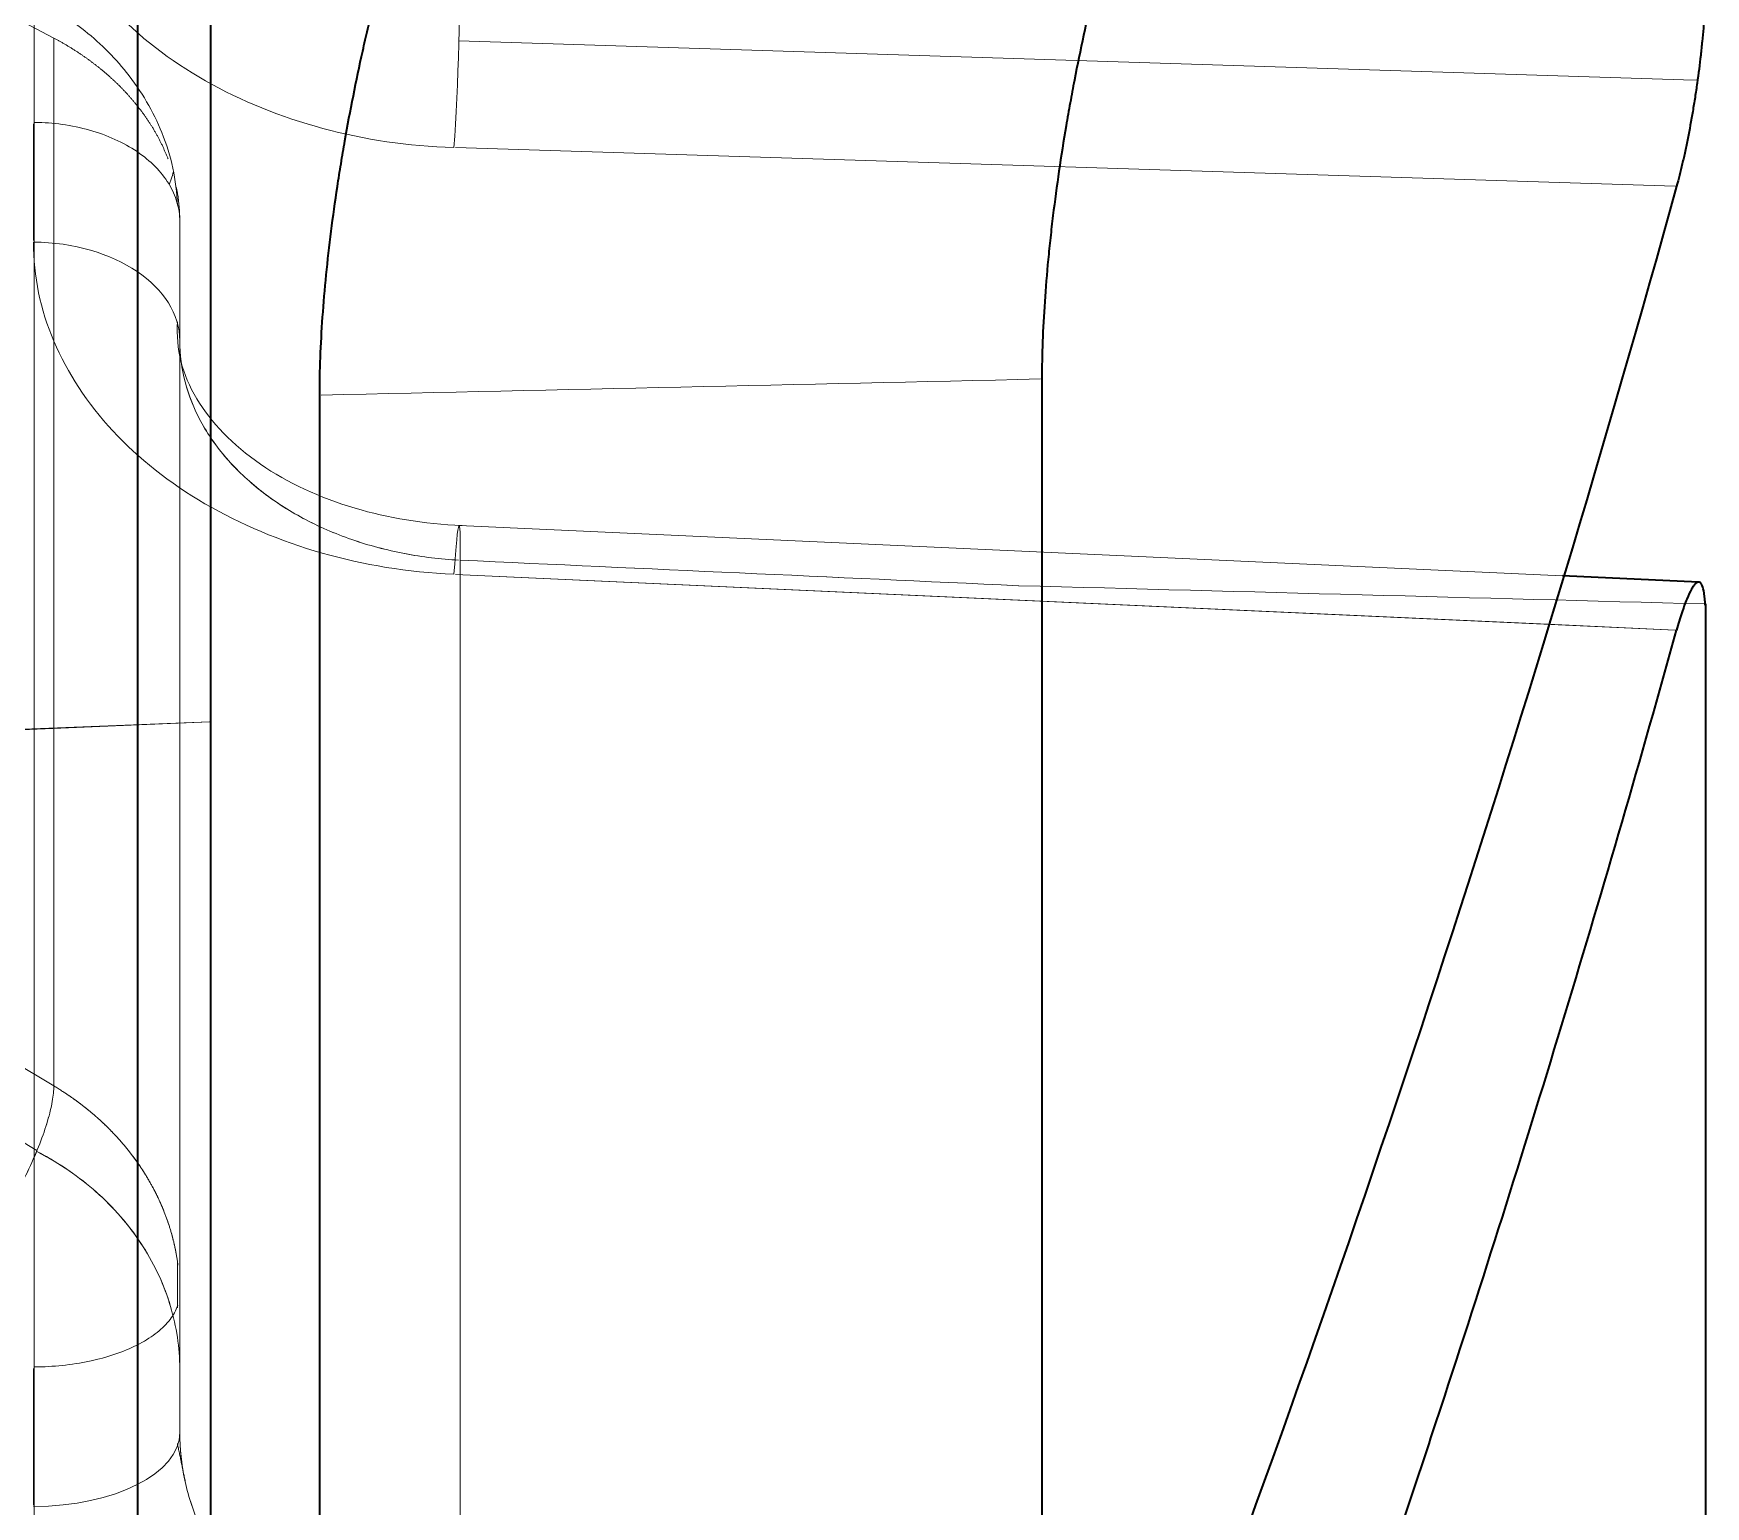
# Model space of a CAD drawing. Header units: millimetres. Extents: x 261 to 3841, y 268 to 4746.
# Drawn here: x 735.35 to 741.03, y 437.63 to 442.64 of the extents above; entities that cross this region are included whole.
import ezdxf
from ezdxf.lldxf.tags import DXFTag

# ---------------------------------------------------------------- set-up
doc = ezdxf.new("R2010")
doc.units = ezdxf.units.MM
doc.layers.add('110', color=7, linetype='Continuous', true_color=0xffffff)
doc.layers.add('20', color=7, linetype='Continuous', true_color=0xffffff)
tags = doc.linetypes.add('DASHED', pattern=[25.72, 12.86, -12.86]).pattern_tags.tags
tags[6:7] = [DXFTag(74, 4), DXFTag(75, 0), DXFTag(340, '0'), DXFTag(46, 0.0), DXFTag(50, 0.0), DXFTag(44, 0.0), DXFTag(45, 0.0)]
tags[4:5] = [DXFTag(74, 4), DXFTag(75, 0), DXFTag(340, '0'), DXFTag(46, 0.0), DXFTag(50, 0.0), DXFTag(44, 0.0), DXFTag(45, 0.0)]

msp = doc.modelspace()

# ---------------------------------------------------------------- linework, layer by layer
at = {"layer": '110', "color": 7, "linetype": 'Continuous', "lineweight": 35}
msp.add_line((735.7007, 593.1905), (735.7007, 299.1905), dxfattribs=at)
at = {"layer": '20', "color": 7, "linetype": 'Continuous', "lineweight": 35}
for p, q in [((735.9507, 422.4925), (735.9507, 505.4862)), ((738.774, 441.4629), (738.774, 436.8247)), ((736.3203, 436.7103), (736.3203, 441.408)), ((741.0045, 440.7724), (740.543, 440.7935)), ((741.0045, 440.7724), (740.543, 440.7935)), ((741.029, 440.6982), (741.029, 436.8421))]:
    msp.add_line(p, q, dxfattribs=at)
at = {"layer": '20', "color": 7, "linetype": 'DASHED', "lineweight": 13}
for p, q in [((735.3597, 438.8403), (716.8258, 449.9993)), ((716.8258, 449.9993), (735.3597, 438.8403)), ((735.3507, 449.2606), (735.3507, 437.6602)), ((735.417, 439.0602), (735.417, 442.6217)), ((735.417, 442.6217), (735.417, 439.0602)), ((736.7933, 442.612), (740.9543, 442.4799)), ((735.3477, 442.3301), (735.3477, 441.9331)), ((735.3477, 441.9331), (735.3477, 442.3301)), ((736.7812, 442.2492), (740.9256, 442.1179)), ((740.9256, 442.1178), (736.7813, 442.2492)), ((735.845, 441.5919), (735.845, 441.9989)), ((735.845, 441.9989), (735.845, 441.5919)), ((735.845, 441.5919), (735.845, 441.9989)), ((735.845, 437.8817), (735.845, 441.5919)), ((740.543, 440.7935), (736.794, 440.9648)), ((740.543, 440.7935), (736.794, 440.9648)), ((736.7974, 437.011), (736.7974, 440.847)), ((736.7974, 440.847), (736.7974, 437.011)), ((736.7812, 440.7988), (740.4932, 440.6292)), ((740.9256, 440.6094), (736.7813, 440.7989)), ((730.6371, 440.0823), (735.9456, 440.298)), ((735.9456, 440.2972), (730.6371, 440.074)), ((735.845, 438.3561), (735.845, 437.8817)), ((735.3477, 437.6355), (735.3477, 438.0998)), ((735.3477, 438.0998), (735.3477, 437.6355)), ((735.845, 437.8822), (735.845, 438.0969)), ((735.845, 438.0968), (735.845, 437.8822))]:
    msp.add_line(p, q, dxfattribs=at)
at = {"layer": '20', "color": 7, "linetype": 'Continuous', "lineweight": 13}
for p, q in [((740.9543, 442.4799), (741.0018, 442.4783)), ((740.4932, 440.6292), (740.9256, 440.6094))]:
    msp.add_line(p, q, dxfattribs=at)
at = {"layer": '20', "color": 7, "linetype": 'DASHED', "lineweight": 13}
for centre, major_axis, ratio, start_param, end_param in [((736.7711, 442.5856), (0.0159, 0.5022), 0.042571, 3.980274, 5.516605), ((736.7711, 442.5856), (0.0159, 0.5022), 0.042571, 3.980334, 5.516628), ((735.3425, 441.5919), (-0.5025, 0), 0.669131, 3.141591, 4.701889), ((735.3425, 441.5919), (-0.5025, 0), 0.669131, 3.141591, 4.701893), ((736.7711, 440.4629), (0.0229, 0.502), 0.027028, 5.584958, 7.121253), ((736.7711, 440.4629), (0.0229, 0.502), 0.027028, 5.584982, 7.121312), ((735.3425, 437.8817), (-0.5025, 0), 0.5, 1.581292, 3.141595), ((735.3425, 437.8817), (-0.5025, 0), 0.5, 1.581296, 3.141595)]:
    msp.add_ellipse(centre, major_axis=major_axis, ratio=ratio, start_param=start_param, end_param=end_param, dxfattribs=at)
for points, degree in [([(717.0002, 452.3527), (723.1391, 449.109), (729.2781, 445.8653), (735.417, 442.6216)], 3), ([(735.417, 442.6216), (729.2781, 445.8653), (723.1391, 449.109), (717.0002, 452.3527)], 3), ([(735.417, 439.0601), (729.278, 442.7565), (723.139, 446.4528), (716.9999, 450.1492)], 3), ([(716.9999, 450.1492), (723.139, 446.4529), (729.278, 442.7565), (735.417, 439.0601)], 3), ([(716.9999, 448.7912), (723.139, 445.0294), (729.278, 441.2676), (735.417, 437.5058)], 3), ([(735.417, 437.5058), (729.278, 441.2676), (723.139, 445.0294), (716.9999, 448.7912)], 3), ([(735.417, 435.0413), (729.278, 439.1163), (723.139, 443.1913), (716.9999, 447.2663)], 3), ([(716.9999, 447.2663), (723.139, 443.1913), (729.278, 439.1163), (735.417, 435.0413)], 3), ([(716.9999, 446.427), (723.139, 442.3116), (729.278, 438.1961), (735.417, 434.0807)], 3), ([(735.417, 434.0807), (729.278, 438.1961), (723.139, 442.3116), (716.9999, 446.427)], 3), ([(735.8217, 442.1609), (735.8223, 442.1632), (735.823, 442.1655), (735.8237, 442.1678)], 3), ([(738.7689, 441.4628), (737.9544, 441.4445), (737.1399, 441.4263), (736.3254, 441.4081)], 3), ([(736.7974, 440.847), (737.43, 440.8181), (738.0625, 440.7892), (738.6951, 440.7603)], 3), ([(736.7974, 440.847), (737.43, 440.8181), (738.0626, 440.7892), (738.6952, 440.7603)], 3), ([(738.6952, 440.7603), (739.4731, 440.7396), (740.2511, 440.7188), (741.029, 440.6982)], 3), ([(735.8369, 438.3065), (735.8376, 438.4631)], 1), ([(735.862, 437.7208), (735.8507, 437.7739), (735.845, 437.8279), (735.845, 437.8817)], 3), ([(735.8636, 437.7158), (735.8368, 437.8446)], 1), ([(735.8635, 437.7159), (735.8368, 437.8446)], 1)]:
    msp.add_open_spline(points, degree=degree, dxfattribs=at)
at = {"layer": '20', "color": 7, "linetype": 'Continuous', "lineweight": 35}
for points, knots in [([(739.2319, 443.6363), (739.2035, 443.5769), (739.1753, 443.5104), (739.1332, 443.4005), (739.1192, 443.3621), (739.0984, 443.3019), (739.0914, 443.2814), (739.0776, 443.2397), (739.0708, 443.2185), (739.037, 443.1114), (739.0109, 443.021), (738.9798, 442.9022), (738.9736, 442.8781), (738.9614, 442.8294), (738.9554, 442.8048), (738.9377, 442.7307), (738.9151, 442.631), (738.8944, 442.5295), (738.8796, 442.4528), (738.8748, 442.4271), (738.8654, 442.3754), (738.8608, 442.3494), (738.8389, 442.22), (738.8239, 442.1182), (738.8086, 441.9929), (738.8057, 441.9679), (738.8002, 441.9182), (738.7977, 441.8934), (738.7906, 441.8198), (738.7867, 441.7721), (738.7772, 441.6328), (738.774, 441.5451), (738.774, 441.4629)], [0, 0, 0, 0, 0.125, 0.125, 0.1875, 0.1875, 0.21875, 0.21875, 0.25, 0.25, 0.375, 0.375, 0.40625, 0.40625, 0.4375, 0.4375, 0.5, 0.5625, 0.5625, 0.59375, 0.59375, 0.625, 0.625, 0.75, 0.75, 0.78125, 0.78125, 0.8125, 0.8125, 0.875, 0.875, 1, 1, 1, 1]), ([(736.3203, 441.408), (736.3203, 441.4904), (736.3237, 441.5789), (736.337, 441.7676), (736.3467, 441.8649), (736.3657, 442.015), (736.3728, 442.0657), (736.3844, 442.1428), (736.3885, 442.1687), (736.397, 442.2204), (736.4014, 442.2462), (736.4239, 442.3748), (736.4442, 442.4766), (736.4722, 442.6024), (736.4779, 442.6276), (736.4896, 442.6776), (736.4956, 442.7027), (736.5139, 442.7769), (736.5264, 442.8252), (736.5647, 442.9669), (736.5915, 443.0571), (736.6264, 443.1644), (736.6335, 443.1856), (736.6477, 443.2273), (736.6548, 443.2477), (736.6762, 443.3076), (736.6905, 443.3458), (736.7337, 443.4553), (736.7628, 443.5216), (736.792, 443.581)], [0, 0, 0, 0, 0.125, 0.125, 0.25, 0.25, 0.3125, 0.3125, 0.34375, 0.34375, 0.375, 0.375, 0.5, 0.5, 0.53125, 0.53125, 0.5625, 0.5625, 0.625, 0.625, 0.75, 0.75, 0.78125, 0.78125, 0.8125, 0.8125, 0.875, 0.875, 1, 1, 1, 1]), ([(741.029, 442.8125), (741.029, 442.8013), (741.0288, 442.7896), (741.0282, 442.765), (741.0277, 442.7522), (741.0258, 442.7122), (741.024, 442.6841), (741.0203, 442.6402), (741.019, 442.6252), (741.0159, 442.5946), (741.0143, 442.5789), (741.0089, 442.5318), (741.0049, 442.5001), (740.9981, 442.4522), (740.9957, 442.4361), (740.9907, 442.4039), (740.9881, 442.388), (740.9801, 442.3409), (740.9745, 442.3102), (740.9655, 442.2652), (740.9625, 442.2503), (740.9563, 442.2215), (740.9531, 442.2076), (740.9436, 442.1669), (740.9372, 442.1414), (740.9306, 442.1177)], [0, 0, 0, 0, 0.0625, 0.0625, 0.125, 0.125, 0.25, 0.25, 0.3125, 0.3125, 0.375, 0.375, 0.5, 0.5, 0.5625, 0.5625, 0.625, 0.625, 0.75, 0.75, 0.8125, 0.8125, 0.875, 0.875, 1, 1, 1, 1]), ([(741.028, 440.6941), (741.0276, 440.702), (741.0271, 440.7095), (741.0258, 440.723), (741.025, 440.7291), (741.0223, 440.7458), (741.02, 440.7545), (741.0158, 440.7639), (741.0142, 440.7664), (741.011, 440.7702), (741.0093, 440.7714), (741.0038, 440.7731), (740.9998, 440.7717), (740.9931, 440.7658), (740.9908, 440.7632), (740.9861, 440.7568), (740.9836, 440.7529), (740.9761, 440.7397), (740.9709, 440.7286), (740.9626, 440.7082), (740.9597, 440.7009), (740.954, 440.6851), (740.9512, 440.6768), (740.9425, 440.6503), (740.9366, 440.6307), (740.9306, 440.6092)], [0, 0, 0, 0, 0.0625, 0.0625, 0.125, 0.125, 0.25, 0.25, 0.3125, 0.3125, 0.375, 0.375, 0.5, 0.5, 0.5625, 0.5625, 0.625, 0.625, 0.75, 0.75, 0.8125, 0.8125, 0.875, 0.875, 1, 1, 1, 1]), ([(739.2319, 435.4242), (739.3935, 435.8514), (739.5895, 436.3874), (739.7778, 436.9261), (739.8525, 437.1417), (739.8896, 437.2497), (739.9997, 437.5735), (740.0719, 437.7896), (740.4261, 438.8709), (740.6887, 439.7387), (740.9306, 440.6092)], [0, 0, 0, 0, 0.25, 0.3125, 0.3125, 0.375, 0.375, 0.5, 0.5, 1, 1, 1, 1])]:
    msp.add_open_spline(points, degree=3, knots=knots, dxfattribs=at)
at = {"layer": '20', "color": 7, "linetype": 'DASHED', "lineweight": 13}
for points, knots in [([(735.3477, 443.3584), (735.3478, 443.2418), (735.394, 443.0206), (735.5982, 442.7101), (735.9173, 442.4626), (736.3255, 442.298), (736.6202, 442.2543), (736.7763, 442.2494)], [0, 0, 0, 0, 0.199969, 0.399976, 0.599984, 0.799992, 1, 1, 1, 1]), ([(735.8372, 442.0534), (735.8335, 442.1393), (735.8002, 442.2951), (735.68, 442.5005), (735.5266, 442.6515), (735.4142, 442.7238), (735.3591, 442.7528)], [0, 0, 0, 0, 0.300819, 0.573204, 0.807288, 1, 1, 1, 1]), ([(736.3568, 435.7168), (735.7229, 435.7607), (735.0898, 435.8096), (733.8247, 435.9212), (733.1927, 435.9839), (731.9331, 436.1273), (731.3056, 436.2081), (730.3691, 436.3458), (730.0577, 436.3944), (729.4367, 436.4972), (729.1271, 436.5515), (728.5095, 436.6652), (728.2015, 436.7246), (727.587, 436.848), (727.2804, 436.9119), (726.6681, 437.0429), (726.3624, 437.1099), (725.7513, 437.2455), (725.4459, 437.3141), (724.8348, 437.4516), (724.5292, 437.5205), (723.9174, 437.6573), (723.611, 437.7252), (722.9983, 437.8599), (722.692, 437.9267), (722.0804, 438.0616), (721.7752, 438.1296), (721.1662, 438.2688), (720.8624, 438.3397), (720.2559, 438.4847), (719.9534, 438.5586), (719.0477, 438.7848), (718.4467, 438.9414), (717.2504, 439.2662), (716.6551, 439.4344), (715.4706, 439.7819), (714.8814, 439.9613), (713.7091, 440.3308), (713.1261, 440.5209), (711.9672, 440.9123), (711.3914, 441.1138), (709.6772, 441.7349), (708.5504, 442.172), (707.4413, 442.6323)], [0, 0, 0, 0, 0.062351, 0.062351, 0.124873, 0.124873, 0.187395, 0.187395, 0.218657, 0.218657, 0.249918, 0.249918, 0.281179, 0.281179, 0.31244, 0.31244, 0.343702, 0.343702, 0.374963, 0.374963, 0.406224, 0.406224, 0.437485, 0.437485, 0.468747, 0.468747, 0.500008, 0.500008, 0.531269, 0.531269, 0.56253, 0.56253, 0.625053, 0.625053, 0.687575, 0.687575, 0.750098, 0.750098, 0.81262, 0.81262, 0.875143, 0.875143, 1, 1, 1, 1]), ([(707.4413, 442.6323), (708.5504, 442.172), (710.8055, 441.297), (714.2827, 440.1246), (717.2445, 439.2546), (719.6489, 438.6283), (721.4676, 438.193), (723.3048, 437.7948), (725.1412, 437.3828), (726.9724, 436.9712), (729.4287, 436.4723), (732.5519, 436.0186), (735.0872, 435.8047), (736.3568, 435.7168)], [0, 0, 0, 0, 0.124857, 0.249902, 0.374947, 0.43747, 0.499992, 0.562515, 0.625037, 0.68756, 0.750082, 0.875127, 1, 1, 1, 1]), ([(735.417, 442.6217), (735.4199, 442.6201), (735.4258, 442.617), (735.4345, 442.6121), (735.4432, 442.6072), (735.4519, 442.6022), (735.4606, 442.5971), (735.4692, 442.5919), (735.4778, 442.5866), (735.4864, 442.5812), (735.4949, 442.5757), (735.5034, 442.5701), (735.5119, 442.5644), (735.5203, 442.5586), (735.5286, 442.5527), (735.5369, 442.5467), (735.5452, 442.5406), (735.5534, 442.5344), (735.5616, 442.5281), (735.5697, 442.5217), (735.5777, 442.5152), (735.5857, 442.5086), (735.5936, 442.5018), (735.6015, 442.495), (735.6092, 442.4881), (735.6169, 442.4811), (735.6246, 442.4739), (735.6321, 442.4667), (735.6396, 442.4594), (735.6469, 442.4519), (735.6542, 442.4444), (735.6614, 442.4368), (735.6686, 442.429), (735.6756, 442.4212), (735.6825, 442.4132), (735.6893, 442.4052), (735.696, 442.397), (735.7026, 442.3888), (735.7091, 442.3804), (735.7155, 442.372), (735.7218, 442.3635), (735.7279, 442.3548), (735.7339, 442.3461), (735.7398, 442.3372), (735.7456, 442.3283), (735.7513, 442.3193), (735.7568, 442.3102), (735.7621, 442.3009), (735.7674, 442.2916), (735.7725, 442.2822), (735.7774, 442.2727), (735.7822, 442.2632), (735.7869, 442.2535), (735.7913, 442.2437), (735.7957, 442.2339), (735.7998, 442.224), (735.8029, 442.2163), (735.8046, 442.212), (735.805, 442.211)], [0, 0, 0, 0, 0.015798, 0.03168, 0.047646, 0.063697, 0.079832, 0.096051, 0.112354, 0.128742, 0.145214, 0.16177, 0.17841, 0.195135, 0.211944, 0.228837, 0.245815, 0.262876, 0.280022, 0.297252, 0.314567, 0.331965, 0.349448, 0.367015, 0.384667, 0.402402, 0.420222, 0.438127, 0.456115, 0.474188, 0.492345, 0.510586, 0.528911, 0.547321, 0.565815, 0.584394, 0.603056, 0.621803, 0.640634, 0.659549, 0.678549, 0.697633, 0.716801, 0.736053, 0.75539, 0.774811, 0.794316, 0.813906, 0.833579, 0.853337, 0.87318, 0.893106, 0.913117, 0.933212, 0.953392, 0.973655, 0.994003, 1, 1, 1, 1]), ([(735.3527, 442.3351), (735.3837, 442.3347), (735.4147, 442.3324), (735.477, 442.3237), (735.5083, 442.3171), (735.5685, 442.3001), (735.5973, 442.2896), (735.6514, 442.265), (735.6767, 442.251), (735.7226, 442.2199), (735.7433, 442.2029), (735.7794, 442.1664), (735.7948, 442.147), (735.8196, 442.1066), (735.8291, 442.0855), (735.8418, 442.0426), (735.845, 442.0208), (735.845, 441.9989)], [0, 0, 0, 0, 0.119372, 0.119372, 0.245176, 0.245176, 0.37098, 0.37098, 0.496784, 0.496784, 0.622588, 0.622588, 0.748392, 0.748392, 0.874196, 0.874196, 1, 1, 1, 1]), ([(735.845, 441.9989), (735.845, 442.0208), (735.8418, 442.0426), (735.8291, 442.0855), (735.8196, 442.1066), (735.7948, 442.147), (735.7794, 442.1664), (735.7433, 442.2029), (735.7226, 442.2199), (735.6767, 442.251), (735.6514, 442.265), (735.5973, 442.2896), (735.5685, 442.3001), (735.5083, 442.3171), (735.477, 442.3237), (735.4147, 442.3324), (735.3837, 442.3347), (735.3527, 442.3351)], [0, 0, 0, 0, 0.125804, 0.125804, 0.251608, 0.251608, 0.377412, 0.377412, 0.503216, 0.503216, 0.62902, 0.62902, 0.754824, 0.754824, 0.880628, 0.880628, 1, 1, 1, 1]), ([(707.2557, 442.2863), (709.4265, 441.3878), (711.656, 440.5818), (716.3349, 439.0977), (718.7918, 438.4263), (721.9114, 437.7126), (722.5382, 437.5765), (723.7907, 437.3015), (724.4155, 437.1609), (726.2902, 436.7392), (727.5428, 436.461), (730.072, 436.0008), (731.3489, 435.8186), (733.8354, 435.5413), (735.043, 435.4387), (736.2554, 435.3544)], [0, 0, 0, 0, 0.242932, 0.242932, 0.49817, 0.49817, 0.56198, 0.56198, 0.625789, 0.625789, 0.753408, 0.753408, 0.881028, 0.881028, 1, 1, 1, 1]), ([(736.188, 435.3591), (734.9972, 435.4426), (733.8113, 435.5439), (731.3464, 435.819), (730.0698, 436.0012), (727.5426, 436.4611), (726.2918, 436.7389), (724.4176, 437.1604), (723.7928, 437.301), (722.5406, 437.576), (721.9138, 437.712), (720.0425, 438.1401), (718.8059, 438.4498), (716.3549, 439.118), (715.1398, 439.4768), (711.6568, 440.5815), (709.4264, 441.3878), (707.2557, 442.2863)], [0, 0, 0, 0, 0.117033, 0.117033, 0.244933, 0.244933, 0.372833, 0.372833, 0.436783, 0.436783, 0.500734, 0.500734, 0.628634, 0.628634, 0.756534, 0.756534, 1, 1, 1, 1]), ([(735.8217, 442.1611), (735.8192, 442.1525), (735.8164, 442.1439), (735.8121, 442.1314), (735.8107, 442.1275), (735.8092, 442.1235)], [0, 0, 0, 0, 0.682138, 0.682138, 1, 1, 1, 1]), ([(735.8335, 442.1131), (735.8338, 442.112), (735.8347, 442.1072), (735.8363, 442.0988), (735.8381, 442.088), (735.8397, 442.077), (735.8411, 442.066), (735.8423, 442.055), (735.8432, 442.0439), (735.844, 442.0327), (735.8445, 442.0215), (735.8449, 442.0102), (735.8449, 442.0027), (735.845, 441.9989)], [0, 0, 0, 0, 0.030289, 0.125562, 0.221212, 0.31724, 0.413645, 0.510427, 0.607587, 0.705124, 0.803039, 0.901331, 1, 1, 1, 1]), ([(707.1934, 441.9752), (708.3086, 441.5124), (709.4413, 441.0729), (711.1635, 440.4485), (711.7415, 440.2462), (712.9043, 439.8532), (713.4891, 439.6624), (714.6648, 439.2915), (715.2558, 439.1113), (716.444, 438.7623), (717.0412, 438.5933), (718.2414, 438.267), (718.8444, 438.1096), (719.7529, 437.8822), (720.0565, 437.8079), (720.6648, 437.6622), (720.9697, 437.5908), (721.4279, 437.4859), (721.5807, 437.4513), (721.8864, 437.3827), (722.0393, 437.3488), (722.4978, 437.2475), (722.8033, 437.1809), (723.4131, 437.047), (723.7172, 436.9797), (724.3258, 436.8438), (724.6301, 436.7752), (725.2393, 436.6381), (725.5442, 436.5695), (726.1552, 436.4337), (726.4614, 436.3664), (727.0756, 436.2346), (727.3836, 436.1701), (728.0019, 436.0452), (728.3121, 435.9849), (728.9346, 435.8694), (729.2469, 435.8143), (729.8734, 435.7096), (730.1875, 435.66), (730.8172, 435.5665), (731.1327, 435.5225), (731.7648, 435.4396), (732.0814, 435.4008), (733.0323, 435.2912), (733.6677, 435.2274), (734.938, 435.1139), (735.5731, 435.0642), (736.2084, 435.0197)], [0, 0, 0, 0, 0.125021, 0.125021, 0.187532, 0.187532, 0.250043, 0.250043, 0.312554, 0.312554, 0.375064, 0.375064, 0.437575, 0.437575, 0.468831, 0.468831, 0.500086, 0.500086, 0.515714, 0.515714, 0.531341, 0.531341, 0.562597, 0.562597, 0.593852, 0.593852, 0.625107, 0.625107, 0.656363, 0.656363, 0.687618, 0.687618, 0.718874, 0.718874, 0.750129, 0.750129, 0.781384, 0.781384, 0.81264, 0.81264, 0.843895, 0.843895, 0.87515, 0.87515, 0.937661, 0.937661, 1, 1, 1, 1]), ([(736.2084, 435.0197), (735.5731, 435.0643), (734.938, 435.114), (733.6676, 435.2274), (733.0323, 435.2912), (732.0814, 435.4008), (731.7648, 435.4396), (731.1327, 435.5225), (730.8172, 435.5665), (730.1875, 435.66), (729.8734, 435.7096), (729.2469, 435.8143), (728.9346, 435.8694), (728.3121, 435.9849), (728.0019, 436.0453), (727.3836, 436.1701), (727.0756, 436.2346), (726.4614, 436.3664), (726.1552, 436.4337), (725.5442, 436.5696), (725.2392, 436.6381), (724.63, 436.7752), (724.3258, 436.8437), (723.8694, 436.9457), (723.5651, 437.0135), (723.2605, 437.0805), (722.8032, 437.1808), (722.4978, 437.2475), (721.8864, 437.3826), (721.5805, 437.451), (720.9696, 437.5907), (720.6648, 437.6622), (720.0564, 437.8079), (719.7529, 437.8822), (718.8443, 438.1096), (718.2413, 438.267), (717.0412, 438.5933), (716.444, 438.7623), (715.2558, 439.1113), (714.6648, 439.2915), (713.4891, 439.6624), (712.9043, 439.8532), (711.7415, 440.2462), (711.1635, 440.4485), (709.4413, 441.0729), (708.3086, 441.5124), (707.1934, 441.9752)], [0, 0, 0, 0, 0.062339, 0.062339, 0.12485, 0.12485, 0.156105, 0.156105, 0.18736, 0.18736, 0.218616, 0.218616, 0.249871, 0.249871, 0.281126, 0.281126, 0.312382, 0.312382, 0.343637, 0.343637, 0.374893, 0.374893, 0.406148, 0.406148, 0.421776, 0.437403, 0.437403, 0.468659, 0.468659, 0.499914, 0.499914, 0.531169, 0.531169, 0.562425, 0.562425, 0.624936, 0.624936, 0.687446, 0.687446, 0.749957, 0.749957, 0.812468, 0.812468, 0.874979, 0.874979, 1, 1, 1, 1]), ([(735.3477, 441.9281), (735.3478, 441.8107), (735.3948, 441.5878), (735.5987, 441.2761), (735.9157, 441.0256), (736.3218, 440.855), (736.6186, 440.8063), (736.7762, 440.7991)], [0, 0, 0, 0, 0.199973, 0.39998, 0.599987, 0.799993, 1, 1, 1, 1]), ([(736.8043, 440.9644), (736.6728, 440.9711), (736.4243, 441.0109), (736.0939, 441.1651), (735.8727, 441.3971), (735.8312, 441.5652), (735.8373, 441.6573)], [0, 0, 0, 0, 0.228665, 0.47235, 0.729505, 1, 1, 1, 1]), ([(735.845, 441.5919), (735.845, 441.5454), (735.851, 441.4988), (735.875, 441.407), (735.8929, 441.3619), (735.9401, 441.2749), (735.9692, 441.2329), (736.0378, 441.1538), (736.0772, 441.1165), (736.1647, 441.048), (736.2129, 441.0168), (736.3162, 440.9615), (736.3714, 440.9374), (736.4868, 440.8972), (736.5471, 440.8812), (736.6691, 440.8579), (736.7306, 440.8504), (736.7923, 440.8472)], [0, 0, 0, 0, 0.125413, 0.125413, 0.250827, 0.250827, 0.37624, 0.37624, 0.501654, 0.501654, 0.627067, 0.627067, 0.752481, 0.752481, 0.877894, 0.877894, 1, 1, 1, 1]), ([(736.7923, 440.8472), (736.7307, 440.8504), (736.6692, 440.8579), (736.5473, 440.8811), (736.487, 440.8972), (736.3717, 440.9373), (736.3165, 440.9614), (736.2132, 441.0166), (736.165, 441.0479), (736.0775, 441.1163), (736.0381, 441.1535), (735.9695, 441.2326), (735.9403, 441.2746), (735.893, 441.3616), (735.8751, 441.4068), (735.8511, 441.4987), (735.845, 441.5454), (735.845, 441.5919)], [0, 0, 0, 0, 0.122106, 0.122106, 0.247519, 0.247519, 0.372933, 0.372933, 0.498346, 0.498346, 0.62376, 0.62376, 0.749173, 0.749173, 0.874587, 0.874587, 1, 1, 1, 1]), ([(707.2431, 441.4698), (707.9894, 441.1498), (709.4261, 440.5593), (711.5145, 439.7701), (713.4164, 439.1056), (715.1201, 438.5488), (716.6179, 438.0887), (717.9041, 437.7155), (719.0213, 437.4073), (720.178, 437.1025), (721.5496, 436.76), (723.2675, 436.3636), (725.2793, 435.883), (727.5946, 435.3322), (730.2523, 434.8052), (733.1804, 434.3993), (735.2197, 434.1963), (736.2529, 434.1175)], [0, 0, 0, 0, 0.083642, 0.159502, 0.227577, 0.28787, 0.340394, 0.385147, 0.422129, 0.456286, 0.50453, 0.562887, 0.631317, 0.710142, 0.799405, 0.898876, 1, 1, 1, 1]), ([(735.417, 439.0602), (735.4167, 439.0448), (735.415, 439.0272), (735.408, 438.9873), (735.4027, 438.9651), (735.3886, 438.9168), (735.3797, 438.8907), (735.3584, 438.836), (735.346, 438.8074), (735.3185, 438.7492), (735.3034, 438.7197), (735.2713, 438.6616), (735.2544, 438.633), (735.2199, 438.5782), (735.2023, 438.5521), (735.1686, 438.5049), (735.1525, 438.4836), (735.1369, 438.464)], [0, 0, 0, 0, 0.125988, 0.125988, 0.251976, 0.251976, 0.377965, 0.377965, 0.503953, 0.503953, 0.629941, 0.629941, 0.755929, 0.755929, 0.881917, 0.881917, 1, 1, 1, 1]), ([(735.1372, 438.4645), (735.1528, 438.484), (735.169, 438.5053), (735.2026, 438.5525), (735.2202, 438.5787), (735.2546, 438.6334), (735.2715, 438.6619), (735.3035, 438.72), (735.3187, 438.7495), (735.3461, 438.8076), (735.3585, 438.8363), (735.3797, 438.8909), (735.3886, 438.917), (735.4027, 438.9652), (735.408, 438.9874), (735.415, 439.0272), (735.4167, 439.0448), (735.417, 439.0602)], [0, 0, 0, 0, 0.118082, 0.118082, 0.244071, 0.244071, 0.370059, 0.370059, 0.496047, 0.496047, 0.622035, 0.622035, 0.748024, 0.748024, 0.874012, 0.874012, 1, 1, 1, 1]), ([(735.417, 439.0602), (735.4199, 439.0584), (735.4258, 439.0549), (735.4345, 439.0495), (735.4432, 439.0439), (735.4519, 439.0383), (735.4606, 439.0326), (735.4692, 439.0267), (735.4778, 439.0208), (735.4864, 439.0147), (735.4949, 439.0085), (735.5034, 439.0022), (735.5119, 438.9958), (735.5203, 438.9892), (735.5286, 438.9826), (735.5369, 438.9758), (735.5452, 438.969), (735.5534, 438.962), (735.5616, 438.9549), (735.5697, 438.9476), (735.5777, 438.9403), (735.5857, 438.9328), (735.5936, 438.9253), (735.6015, 438.9176), (735.6092, 438.9098), (735.6169, 438.9018), (735.6246, 438.8938), (735.6321, 438.8856), (735.6396, 438.8773), (735.6469, 438.869), (735.6542, 438.8604), (735.6614, 438.8518), (735.6686, 438.8431), (735.6756, 438.8342), (735.6825, 438.8252), (735.6893, 438.8162), (735.696, 438.8069), (735.7026, 438.7976), (735.7091, 438.7882), (735.7155, 438.7787), (735.7218, 438.769), (735.7279, 438.7592), (735.7339, 438.7493), (735.7398, 438.7394), (735.7456, 438.7293), (735.7513, 438.719), (735.7568, 438.7087), (735.7621, 438.6983), (735.7674, 438.6878), (735.7725, 438.6771), (735.7774, 438.6664), (735.7822, 438.6556), (735.7869, 438.6446), (735.7913, 438.6336), (735.7957, 438.6225), (735.7998, 438.6112), (735.8039, 438.5999), (735.8077, 438.5885), (735.8114, 438.577), (735.8149, 438.5653), (735.8182, 438.5536), (735.8213, 438.5419), (735.8243, 438.53), (735.8271, 438.518), (735.8296, 438.506), (735.832, 438.4939), (735.8342, 438.4817), (735.8363, 438.4694), (735.8377, 438.4592), (735.8386, 438.4531), (735.8388, 438.4511)], [0, 0, 0, 0, 0.012586, 0.025239, 0.03796, 0.050747, 0.063602, 0.076523, 0.089512, 0.102568, 0.115691, 0.128881, 0.142139, 0.155463, 0.168855, 0.182313, 0.195839, 0.209432, 0.223092, 0.236819, 0.250614, 0.264475, 0.278404, 0.292399, 0.306462, 0.320592, 0.334789, 0.349054, 0.363385, 0.377783, 0.392249, 0.406782, 0.421382, 0.436049, 0.450783, 0.465584, 0.480452, 0.495388, 0.510391, 0.525461, 0.540597, 0.555802, 0.571073, 0.586411, 0.601817, 0.617289, 0.632829, 0.648436, 0.66411, 0.679851, 0.695659, 0.711535, 0.727478, 0.743487, 0.759564, 0.775708, 0.791919, 0.808198, 0.824543, 0.840956, 0.857435, 0.873982, 0.890596, 0.907277, 0.924026, 0.940841, 0.957724, 0.974673, 0.99169, 1, 1, 1, 1]), ([(735.417, 439.0602), (735.4195, 439.0587), (735.4245, 439.0557), (735.4319, 439.0511), (735.4394, 439.0464), (735.4469, 439.0415), (735.4545, 439.0366), (735.4621, 439.0315), (735.4697, 439.0264), (735.4774, 439.0211), (735.4851, 439.0156), (735.4928, 439.0101), (735.5005, 439.0044), (735.5082, 438.9986), (735.5159, 438.9926), (735.5237, 438.9866), (735.5314, 438.9804), (735.5392, 438.974), (735.547, 438.9675), (735.5547, 438.9609), (735.5624, 438.9542), (735.5702, 438.9473), (735.5779, 438.9402), (735.5856, 438.933), (735.5933, 438.9257), (735.6009, 438.9182), (735.6085, 438.9106), (735.6161, 438.9028), (735.6236, 438.8949), (735.6311, 438.8868), (735.6385, 438.8786), (735.6459, 438.8702), (735.6533, 438.8617), (735.6605, 438.853), (735.6677, 438.8442), (735.6749, 438.8353), (735.6819, 438.8261), (735.6889, 438.8169), (735.6958, 438.8074), (735.7026, 438.7979), (735.7093, 438.7881), (735.7158, 438.7783), (735.7223, 438.7683), (735.7287, 438.7581), (735.735, 438.7478), (735.7411, 438.7373), (735.7471, 438.7267), (735.753, 438.716), (735.7587, 438.7051), (735.7643, 438.6941), (735.7698, 438.683), (735.7751, 438.6717), (735.7802, 438.6603), (735.7852, 438.6487), (735.79, 438.6371), (735.7946, 438.6253), (735.7991, 438.6134), (735.8034, 438.6013), (735.8075, 438.5892), (735.8114, 438.577), (735.8151, 438.5646), (735.8186, 438.5522), (735.8219, 438.5396), (735.825, 438.527), (735.8279, 438.5142), (735.8306, 438.5014), (735.8331, 438.4885), (735.8353, 438.4755), (735.8372, 438.4631), (735.8383, 438.4549), (735.8388, 438.4511)], [0, 0, 0, 0, 0.010657, 0.021442, 0.032355, 0.043397, 0.054567, 0.065865, 0.077293, 0.08885, 0.100536, 0.112352, 0.124298, 0.136373, 0.148578, 0.160912, 0.173377, 0.185971, 0.198694, 0.211547, 0.22453, 0.237641, 0.250881, 0.26425, 0.277747, 0.291372, 0.305125, 0.319004, 0.33301, 0.347141, 0.361398, 0.37578, 0.390286, 0.404914, 0.419665, 0.434538, 0.449531, 0.464643, 0.479874, 0.495223, 0.510687, 0.526267, 0.541961, 0.557767, 0.573684, 0.589711, 0.605845, 0.622087, 0.638433, 0.654882, 0.671433, 0.688083, 0.704831, 0.721675, 0.738613, 0.755643, 0.772762, 0.789968, 0.80726, 0.824635, 0.842091, 0.859624, 0.877234, 0.894917, 0.91267, 0.930492, 0.948379, 0.966329, 0.984339, 1, 1, 1, 1]), ([(735.8449, 438.0992), (735.8445, 438.171), (735.8339, 438.2417), (735.7927, 438.3809), (735.7611, 438.4499), (735.6804, 438.5767), (735.6302, 438.6364), (735.5148, 438.7421), (735.4502, 438.7881), (735.372, 438.8307), (735.3654, 438.8343), (735.3587, 438.8377)], [0, 0, 0, 0, 0.240258, 0.240258, 0.485921, 0.485921, 0.731584, 0.731584, 0.977247, 0.977247, 1, 1, 1, 1]), ([(735.3587, 438.8377), (735.3652, 438.8344), (735.3717, 438.8309), (735.4499, 438.7884), (735.5146, 438.7423), (735.6298, 438.6368), (735.6802, 438.5769), (735.761, 438.4501), (735.7925, 438.3814), (735.8339, 438.2417), (735.8445, 438.1712), (735.8449, 438.0992)], [0, 0, 0, 0, 0.022099, 0.022099, 0.267766, 0.267766, 0.513434, 0.513434, 0.759102, 0.759102, 1, 1, 1, 1]), ([(735.8378, 438.3139), (735.8371, 438.3117), (735.8363, 438.3096), (735.8291, 438.2914), (735.8196, 438.2756), (735.7948, 438.2454), (735.7794, 438.2309), (735.7433, 438.2037), (735.7226, 438.191), (735.6767, 438.1678), (735.6514, 438.1573), (735.5973, 438.1389), (735.5685, 438.1311), (735.5083, 438.1184), (735.477, 438.1135), (735.4147, 438.107), (735.3837, 438.1052), (735.3527, 438.1049)], [0, 0, 0, 0, 0.019109, 0.019109, 0.160267, 0.160267, 0.301425, 0.301425, 0.442583, 0.442583, 0.583742, 0.583742, 0.7249, 0.7249, 0.866058, 0.866058, 1, 1, 1, 1]), ([(735.3527, 438.1049), (735.3837, 438.1052), (735.4147, 438.107), (735.477, 438.1135), (735.5083, 438.1184), (735.5685, 438.1311), (735.5973, 438.1389), (735.6514, 438.1573), (735.6767, 438.1678), (735.7226, 438.191), (735.7433, 438.2037), (735.7794, 438.2309), (735.7948, 438.2454), (735.8196, 438.2756), (735.8291, 438.2914), (735.8363, 438.3096), (735.8371, 438.3117), (735.8378, 438.3139)], [0, 0, 0, 0, 0.133944, 0.133944, 0.275105, 0.275105, 0.416266, 0.416266, 0.557426, 0.557426, 0.698587, 0.698587, 0.839748, 0.839748, 0.980909, 0.980909, 1, 1, 1, 1]), ([(735.845, 437.8817), (735.845, 437.8262), (735.851, 437.7705), (735.875, 437.6613), (735.8929, 437.6077), (735.9401, 437.5047), (735.9692, 437.4552), (736.0378, 437.362), (736.0772, 437.3183), (736.1647, 437.2383), (736.2129, 437.202), (736.3162, 437.138), (736.3714, 437.1104), (736.4868, 437.0647), (736.5471, 437.0467), (736.6691, 437.0214), (736.7306, 437.0138), (736.7923, 437.0112)], [0, 0, 0, 0, 0.125413, 0.125413, 0.250827, 0.250827, 0.37624, 0.37624, 0.501654, 0.501654, 0.627067, 0.627067, 0.752481, 0.752481, 0.877894, 0.877894, 1, 1, 1, 1]), ([(736.7923, 437.0112), (736.7307, 437.0138), (736.6692, 437.0214), (736.5473, 437.0467), (736.487, 437.0647), (736.3717, 437.1103), (736.3165, 437.1379), (736.2132, 437.2018), (736.165, 437.2381), (736.0775, 437.3181), (736.0381, 437.3617), (735.9695, 437.4549), (735.9403, 437.5044), (735.893, 437.6074), (735.8751, 437.6611), (735.8627, 437.7175), (735.8624, 437.7191), (735.862, 437.7208)], [0, 0, 0, 0, 0.139005, 0.139005, 0.281776, 0.281776, 0.424546, 0.424546, 0.567316, 0.567316, 0.710087, 0.710087, 0.852857, 0.852857, 0.995628, 0.995628, 1, 1, 1, 1]), ([(735.3507, 437.6602), (735.3507, 437.6096), (735.3507, 437.5562), (735.3507, 437.4718), (735.3507, 437.443), (735.3507, 437.3987), (735.3507, 437.3838), (735.3507, 437.3535), (735.3507, 437.3382), (735.3507, 437.2611), (735.3507, 437.1986), (735.3507, 437.1036), (735.3507, 437.0717), (735.3507, 437.0236), (735.3507, 437.0075), (735.3507, 436.9753), (735.3507, 436.9591), (735.3507, 436.8784), (735.3507, 436.8147), (735.3507, 436.6889), (735.3507, 436.6267), (735.3507, 436.5344), (735.3507, 436.5037), (735.3507, 436.443), (735.3507, 436.413), (735.3507, 436.3245), (735.3507, 436.267), (735.3507, 436.1549), (735.3507, 436.1002), (735.3507, 436.0202), (735.3507, 435.9938), (735.3507, 435.9417), (735.3507, 435.916), (735.3507, 435.789), (735.3507, 435.6947), (735.3507, 435.5187), (735.3507, 435.4369), (735.3507, 435.342), (735.3507, 435.3234), (735.3507, 435.2869), (735.3507, 435.2691), (735.3507, 435.2167), (735.3507, 435.1835), (735.3507, 435.152)], [0, 0, 0, 0, 0.0625, 0.0625, 0.09375, 0.09375, 0.109375, 0.109375, 0.125, 0.125, 0.1875, 0.1875, 0.21875, 0.21875, 0.234375, 0.234375, 0.25, 0.25, 0.3125, 0.3125, 0.375, 0.375, 0.40625, 0.40625, 0.4375, 0.4375, 0.5, 0.5, 0.5625, 0.5625, 0.59375, 0.59375, 0.625, 0.625, 0.75, 0.75, 0.875, 0.875, 0.90625, 0.90625, 0.9375, 0.9375, 1, 1, 1, 1])]:
    msp.add_open_spline(points, degree=3, knots=knots, dxfattribs=at)
at = {"layer": '20', "color": 7, "linetype": 'Continuous', "lineweight": 35}
msp.add_open_spline([(740.9306, 442.1177), (740.4459, 440.3666), (739.8796, 438.6303), (739.2319, 436.9089)], degree=3, dxfattribs=at)
at = {"layer": '20', "color": 7, "linetype": 'Continuous', "lineweight": 13}
msp.add_open_spline([(736.3254, 441.4081), (737.1399, 441.4263), (737.9544, 441.4445), (738.7689, 441.4628)], degree=3, dxfattribs=at)

doc.saveas('drawing.dxf')
